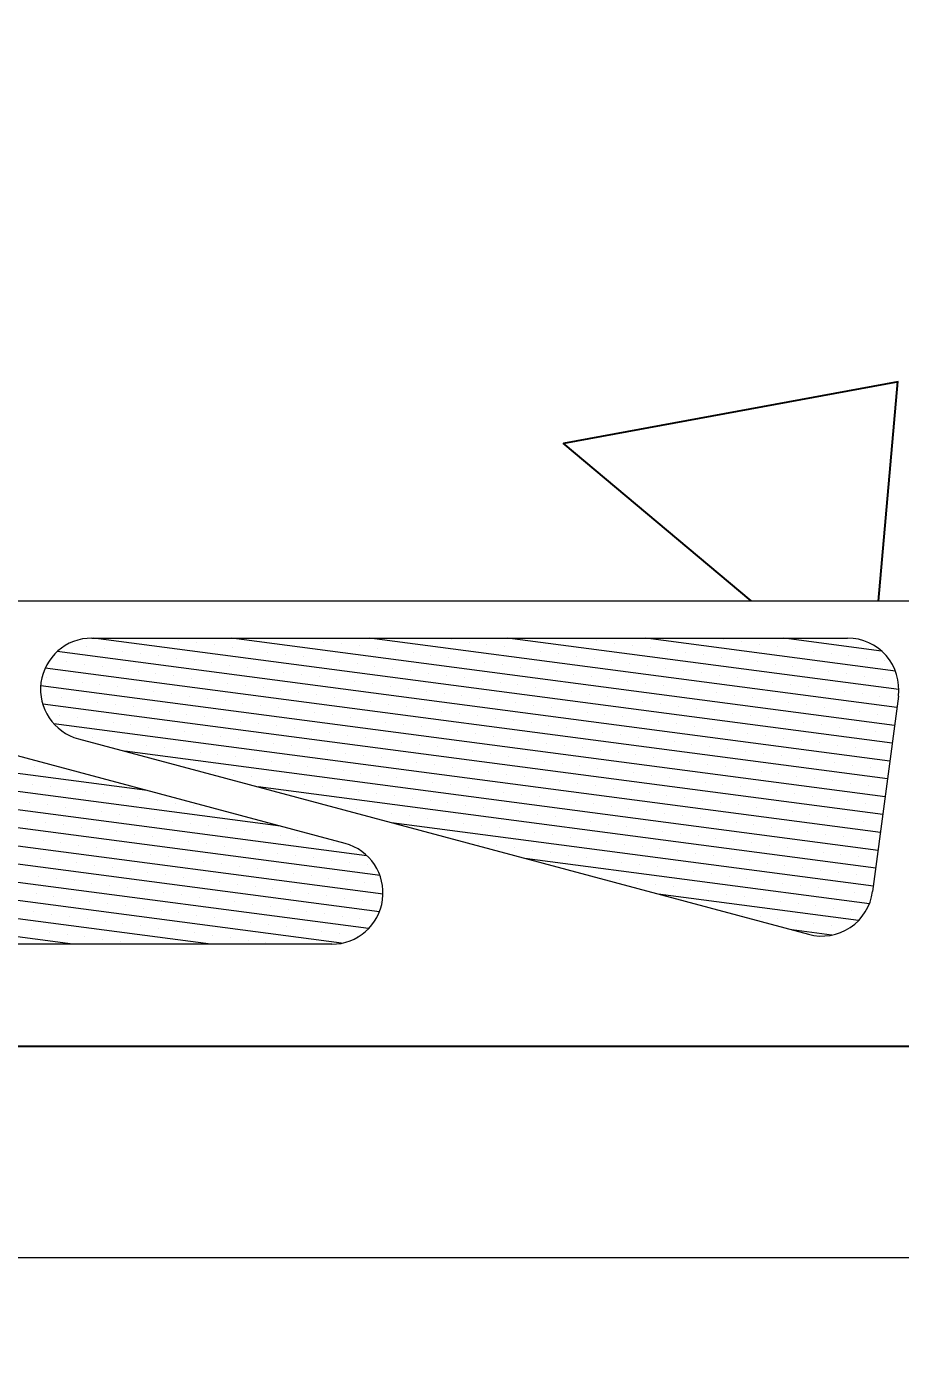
# Model space of a CAD drawing. Header units: inches. Extents: x 579 to 689, y 70 to 93.
# Drawn here: x 634.18 to 634.59, y 88.018 to 88.641 of the extents above; entities that cross this region are included whole.
import ezdxf
from ezdxf import colors
from ezdxf.entities.mleader import LeaderData, LeaderLine
from ezdxf.math import Vec2, Vec3

# ---------------------------------------------------------------- set-up
doc = ezdxf.new("R2010")
doc.units = ezdxf.units.IN
doc.header["$MEASUREMENT"] = 0
doc.layers.add('BP Metal', color=17, linetype='Continuous', true_color=0x803345)
doc.layers.add('BP Others', color=190, linetype='Continuous', lineweight=0)
doc.layers.add('BP Text', color=20, linetype='Continuous', lineweight=0)
doc.styles.get("Standard").update_dxf_attribs({"font": 'ARIALN.TTF'})

# ---------------------------------------------------------------- blocks, each defined once
blk = doc.blocks.new('*X8')
at = {"color": 0}
for p, q in [((15.30312, 19.61153), (15.49393, 19.63665)), ((15.30407, 19.60279), (15.56126, 19.63665)), ((15.30479, 19.62061), (15.42659, 19.63665)), ((15.30522, 19.59407), (15.6286, 19.63665)), ((15.30637, 19.58536), (15.69593, 19.63665)), ((15.31155, 19.63037), (15.35926, 19.63665)), ((15.3536, 19.63147), (15.3536, 19.63147)), ((15.36231, 19.63262), (15.36231, 19.63262)), ((15.37103, 19.63376), (15.37103, 19.63376)), ((15.37974, 19.63491), (15.37974, 19.63491)), ((15.38845, 19.63606), (15.38845, 19.63606)), ((15.42446, 19.63193), (15.42446, 19.63193)), ((15.43317, 19.63308), (15.43317, 19.63308)), ((15.44189, 19.63423), (15.44189, 19.63423)), ((15.4506, 19.63537), (15.4506, 19.63537)), ((15.45931, 19.63652), (15.45931, 19.63652)), ((15.4866, 19.63125), (15.4866, 19.63125)), ((15.49532, 19.6324), (15.49532, 19.6324)), ((15.50403, 19.63354), (15.50403, 19.63354)), ((15.51274, 19.63469), (15.51274, 19.63469)), ((15.52146, 19.63584), (15.52146, 19.63584)), ((15.55746, 19.63171), (15.55746, 19.63171)), ((15.56617, 19.63286), (15.56617, 19.63286)), ((15.57489, 19.63401), (15.57489, 19.63401)), ((15.5836, 19.63516), (15.5836, 19.63516)), ((15.59232, 19.6363), (15.59232, 19.6363)), ((15.6196, 19.63103), (15.6196, 19.63103)), ((15.62832, 19.63218), (15.62832, 19.63218)), ((15.63703, 19.63332), (15.63703, 19.63332)), ((15.64575, 19.63447), (15.64575, 19.63447)), ((15.65446, 19.63562), (15.65446, 19.63562)), ((15.69046, 19.63149), (15.69046, 19.63149)), ((15.69918, 19.63264), (15.69918, 19.63264)), ((15.70789, 19.63379), (15.70789, 19.63379)), ((15.30752, 19.57665), (15.71359, 19.63011)), ((15.31003, 19.62573), (15.31003, 19.62573)), ((15.31874, 19.62688), (15.31874, 19.62688)), ((15.32746, 19.62803), (15.32746, 19.62803)), ((15.33617, 19.62918), (15.33617, 19.62918)), ((15.34489, 19.63032), (15.34489, 19.63032)), ((15.37217, 19.62505), (15.37217, 19.62505)), ((15.38089, 19.6262), (15.38089, 19.6262)), ((15.3896, 19.62734), (15.3896, 19.62734)), ((15.39832, 19.62849), (15.39832, 19.62849)), ((15.40703, 19.62964), (15.40703, 19.62964)), ((15.41574, 19.63079), (15.41574, 19.63079)), ((15.44303, 19.62551), (15.44303, 19.62551)), ((15.45175, 19.62666), (15.45175, 19.62666)), ((15.46046, 19.62781), (15.46046, 19.62781)), ((15.46917, 19.62896), (15.46917, 19.62896)), ((15.47789, 19.6301), (15.47789, 19.6301)), ((15.50518, 19.62483), (15.50518, 19.62483)), ((15.51389, 19.62598), (15.51389, 19.62598)), ((15.5226, 19.62712), (15.5226, 19.62712)), ((15.53132, 19.62827), (15.53132, 19.62827)), ((15.54003, 19.62942), (15.54003, 19.62942)), ((15.54875, 19.63057), (15.54875, 19.63057)), ((15.57603, 19.62529), (15.57603, 19.62529)), ((15.58475, 19.62644), (15.58475, 19.62644)), ((15.59346, 19.62759), (15.59346, 19.62759)), ((15.60218, 19.62874), (15.60218, 19.62874)), ((15.61089, 19.62988), (15.61089, 19.62988)), ((15.63818, 19.62461), (15.63818, 19.62461)), ((15.64689, 19.62576), (15.64689, 19.62576)), ((15.65561, 19.6269), (15.65561, 19.6269)), ((15.66432, 19.62805), (15.66432, 19.62805)), ((15.67303, 19.6292), (15.67303, 19.6292)), ((15.68175, 19.63035), (15.68175, 19.63035)), ((15.70904, 19.62507), (15.70904, 19.62507)), ((15.30866, 19.56793), (15.71948, 19.62202)), ((15.31989, 19.61817), (15.31989, 19.61817)), ((15.3286, 19.61931), (15.3286, 19.61931)), ((15.33732, 19.62046), (15.33732, 19.62046)), ((15.34603, 19.62161), (15.34603, 19.62161)), ((15.35475, 19.62276), (15.35475, 19.62276)), ((15.36346, 19.6239), (15.36346, 19.6239)), ((15.39075, 19.61863), (15.39075, 19.61863)), ((15.39946, 19.61978), (15.39946, 19.61978)), ((15.40818, 19.62092), (15.40818, 19.62092)), ((15.41689, 19.62207), (15.41689, 19.62207)), ((15.4256, 19.62322), (15.4256, 19.62322)), ((15.43432, 19.62437), (15.43432, 19.62437)), ((15.45289, 19.61795), (15.45289, 19.61795)), ((15.46161, 19.61909), (15.46161, 19.61909)), ((15.47032, 19.62024), (15.47032, 19.62024)), ((15.47903, 19.62139), (15.47903, 19.62139)), ((15.48775, 19.62254), (15.48775, 19.62254)), ((15.49646, 19.62368), (15.49646, 19.62368)), ((15.52375, 19.61841), (15.52375, 19.61841)), ((15.53247, 19.61956), (15.53247, 19.61956)), ((15.54118, 19.62071), (15.54118, 19.62071)), ((15.54989, 19.62185), (15.54989, 19.62185)), ((15.55861, 19.623), (15.55861, 19.623)), ((15.56732, 19.62415), (15.56732, 19.62415)), ((15.59461, 19.61887), (15.59461, 19.61887)), ((15.60332, 19.62002), (15.60332, 19.62002)), ((15.61204, 19.62117), (15.61204, 19.62117)), ((15.62075, 19.62232), (15.62075, 19.62232)), ((15.62947, 19.62346), (15.62947, 19.62346)), ((15.65675, 19.61819), (15.65675, 19.61819)), ((15.66547, 19.61934), (15.66547, 19.61934)), ((15.67418, 19.62049), (15.67418, 19.62049)), ((15.6829, 19.62163), (15.6829, 19.62163)), ((15.69161, 19.62278), (15.69161, 19.62278)), ((15.70032, 19.62393), (15.70032, 19.62393)), ((15.30981, 19.55922), (15.72167, 19.61344)), ((15.31118, 19.61702), (15.31118, 19.61702)), ((15.33847, 19.61175), (15.33847, 19.61175)), ((15.34718, 19.61289), (15.34718, 19.61289)), ((15.35589, 19.61404), (15.35589, 19.61404)), ((15.36461, 19.61519), (15.36461, 19.61519)), ((15.37332, 19.61634), (15.37332, 19.61634)), ((15.38204, 19.61748), (15.38204, 19.61748)), ((15.40932, 19.61221), (15.40932, 19.61221)), ((15.41804, 19.61336), (15.41804, 19.61336)), ((15.42675, 19.61451), (15.42675, 19.61451)), ((15.43547, 19.61565), (15.43547, 19.61565)), ((15.44418, 19.6168), (15.44418, 19.6168)), ((15.47147, 19.61153), (15.47147, 19.61153)), ((15.48018, 19.61267), (15.48018, 19.61267)), ((15.4889, 19.61382), (15.4889, 19.61382)), ((15.49761, 19.61497), (15.49761, 19.61497)), ((15.50632, 19.61612), (15.50632, 19.61612)), ((15.51504, 19.61726), (15.51504, 19.61726)), ((15.54233, 19.61199), (15.54233, 19.61199)), ((15.55104, 19.61314), (15.55104, 19.61314)), ((15.55975, 19.61429), (15.55975, 19.61429)), ((15.56847, 19.61543), (15.56847, 19.61543)), ((15.57718, 19.61658), (15.57718, 19.61658)), ((15.5859, 19.61773), (15.5859, 19.61773)), ((15.61318, 19.61246), (15.61318, 19.61246)), ((15.6219, 19.6136), (15.6219, 19.6136)), ((15.63061, 19.61475), (15.63061, 19.61475)), ((15.63933, 19.6159), (15.63933, 19.6159)), ((15.64804, 19.61704), (15.64804, 19.61704)), ((15.67533, 19.61177), (15.67533, 19.61177)), ((15.68404, 19.61292), (15.68404, 19.61292)), ((15.69276, 19.61407), (15.69276, 19.61407)), ((15.70147, 19.61521), (15.70147, 19.61521)), ((15.71018, 19.61636), (15.71018, 19.61636)), ((15.7189, 19.61751), (15.7189, 19.61751)), ((15.30361, 19.60716), (15.30361, 19.60716)), ((15.31232, 19.60831), (15.31232, 19.60831)), ((15.32104, 19.60945), (15.32104, 19.60945)), ((15.32975, 19.6106), (15.32975, 19.6106)), ((15.35704, 19.60533), (15.35704, 19.60533)), ((15.36575, 19.60648), (15.36575, 19.60648)), ((15.37447, 19.60762), (15.37447, 19.60762)), ((15.38318, 19.60877), (15.38318, 19.60877)), ((15.3919, 19.60992), (15.3919, 19.60992)), ((15.40061, 19.61106), (15.40061, 19.61106)), ((15.4279, 19.60579), (15.4279, 19.60579)), ((15.43661, 19.60694), (15.43661, 19.60694)), ((15.44533, 19.60809), (15.44533, 19.60809)), ((15.45404, 19.60923), (15.45404, 19.60923)), ((15.46275, 19.61038), (15.46275, 19.61038)), ((15.49004, 19.60511), (15.49004, 19.60511)), ((15.49876, 19.60626), (15.49876, 19.60626)), ((15.50747, 19.6074), (15.50747, 19.6074)), ((15.51618, 19.60855), (15.51618, 19.60855)), ((15.5249, 19.6097), (15.5249, 19.6097)), ((15.53361, 19.61084), (15.53361, 19.61084)), ((15.5609, 19.60557), (15.5609, 19.60557)), ((15.56962, 19.60672), (15.56962, 19.60672)), ((15.57833, 19.60787), (15.57833, 19.60787)), ((15.58704, 19.60901), (15.58704, 19.60901)), ((15.59576, 19.61016), (15.59576, 19.61016)), ((15.60447, 19.61131), (15.60447, 19.61131)), ((15.63176, 19.60604), (15.63176, 19.60604)), ((15.64047, 19.60718), (15.64047, 19.60718)), ((15.64919, 19.60833), (15.64919, 19.60833)), ((15.6579, 19.60948), (15.6579, 19.60948)), ((15.66662, 19.61062), (15.66662, 19.61062)), ((15.6939, 19.60535), (15.6939, 19.60535)), ((15.70262, 19.6065), (15.70262, 19.6065)), ((15.71133, 19.60765), (15.71133, 19.60765)), ((15.72005, 19.60879), (15.72005, 19.60879)), ((15.31096, 19.5505), (15.72068, 19.60444)), ((15.31347, 19.59959), (15.31347, 19.59959)), ((15.32219, 19.60074), (15.32219, 19.60074)), ((15.3309, 19.60189), (15.3309, 19.60189)), ((15.33961, 19.60303), (15.33961, 19.60303)), ((15.34833, 19.60418), (15.34833, 19.60418)), ((15.37562, 19.59891), (15.37562, 19.59891)), ((15.38433, 19.60006), (15.38433, 19.60006)), ((15.39304, 19.6012), (15.39304, 19.6012)), ((15.40176, 19.60235), (15.40176, 19.60235)), ((15.41047, 19.6035), (15.41047, 19.6035)), ((15.41919, 19.60464), (15.41919, 19.60464)), ((15.44647, 19.59937), (15.44647, 19.59937)), ((15.45519, 19.60052), (15.45519, 19.60052)), ((15.4639, 19.60167), (15.4639, 19.60167)), ((15.47262, 19.60281), (15.47262, 19.60281)), ((15.48133, 19.60396), (15.48133, 19.60396)), ((15.50862, 19.59869), (15.50862, 19.59869)), ((15.51733, 19.59984), (15.51733, 19.59984)), ((15.52605, 19.60098), (15.52605, 19.60098)), ((15.53476, 19.60213), (15.53476, 19.60213)), ((15.54347, 19.60328), (15.54347, 19.60328)), ((15.55219, 19.60442), (15.55219, 19.60442)), ((15.57948, 19.59915), (15.57948, 19.59915)), ((15.58819, 19.6003), (15.58819, 19.6003)), ((15.5969, 19.60145), (15.5969, 19.60145)), ((15.60562, 19.60259), (15.60562, 19.60259)), ((15.61433, 19.60374), (15.61433, 19.60374)), ((15.62305, 19.60489), (15.62305, 19.60489)), ((15.64162, 19.59847), (15.64162, 19.59847)), ((15.65033, 19.59962), (15.65033, 19.59962)), ((15.65905, 19.60076), (15.65905, 19.60076)), ((15.66776, 19.60191), (15.66776, 19.60191)), ((15.66976, 19.56228), (15.96187, 19.60074)), ((15.67648, 19.60306), (15.67648, 19.60306)), ((15.68519, 19.6042), (15.68519, 19.6042)), ((15.71248, 19.59893), (15.71248, 19.59893)), ((15.30476, 19.59844), (15.30476, 19.59844)), ((15.3121, 19.54179), (15.71527, 19.59487)), ((15.32333, 19.59203), (15.32333, 19.59203)), ((15.33205, 19.59317), (15.33205, 19.59317)), ((15.34076, 19.59432), (15.34076, 19.59432)), ((15.34947, 19.59547), (15.34947, 19.59547)), ((15.35819, 19.59661), (15.35819, 19.59661)), ((15.3669, 19.59776), (15.3669, 19.59776)), ((15.39419, 19.59249), (15.39419, 19.59249)), ((15.4029, 19.59364), (15.4029, 19.59364)), ((15.41162, 19.59478), (15.41162, 19.59478)), ((15.42033, 19.59593), (15.42033, 19.59593)), ((15.42905, 19.59708), (15.42905, 19.59708)), ((15.43776, 19.59822), (15.43776, 19.59822)), ((15.46505, 19.59295), (15.46505, 19.59295)), ((15.47376, 19.5941), (15.47376, 19.5941)), ((15.48248, 19.59525), (15.48248, 19.59525)), ((15.49119, 19.59639), (15.49119, 19.59639)), ((15.4999, 19.59754), (15.4999, 19.59754)), ((15.52719, 19.59227), (15.52719, 19.59227)), ((15.53591, 19.59342), (15.53591, 19.59342)), ((15.54462, 19.59456), (15.54462, 19.59456)), ((15.55333, 19.59571), (15.55333, 19.59571)), ((15.56205, 19.59686), (15.56205, 19.59686)), ((15.57076, 19.59801), (15.57076, 19.59801)), ((15.59805, 19.59273), (15.59805, 19.59273)), ((15.60472, 19.54485), (15.96302, 19.59202)), ((15.60677, 19.59388), (15.60677, 19.59388)), ((15.61548, 19.59503), (15.61548, 19.59503)), ((15.62419, 19.59617), (15.62419, 19.59617)), ((15.63291, 19.59732), (15.63291, 19.59732)), ((15.6602, 19.59205), (15.6602, 19.59205)), ((15.66891, 19.5932), (15.66891, 19.5932)), ((15.67762, 19.59434), (15.67762, 19.59434)), ((15.68634, 19.59549), (15.68634, 19.59549)), ((15.69505, 19.59664), (15.69505, 19.59664)), ((15.70376, 19.59779), (15.70376, 19.59779)), ((15.3059, 19.58973), (15.3059, 19.58973)), ((15.31462, 19.59088), (15.31462, 19.59088)), ((15.34191, 19.58561), (15.34191, 19.58561)), ((15.35062, 19.58675), (15.35062, 19.58675)), ((15.35934, 19.5879), (15.35934, 19.5879)), ((15.36805, 19.58905), (15.36805, 19.58905)), ((15.37676, 19.59019), (15.37676, 19.59019)), ((15.38548, 19.59134), (15.38548, 19.59134)), ((15.41277, 19.58607), (15.41277, 19.58607)), ((15.42148, 19.58722), (15.42148, 19.58722)), ((15.43019, 19.58836), (15.43019, 19.58836)), ((15.43891, 19.58951), (15.43891, 19.58951)), ((15.44762, 19.59066), (15.44762, 19.59066)), ((15.45633, 19.59181), (15.45633, 19.59181)), ((15.48362, 19.58653), (15.48362, 19.58653)), ((15.49234, 19.58768), (15.49234, 19.58768)), ((15.50105, 19.58883), (15.50105, 19.58883)), ((15.50977, 19.58997), (15.50977, 19.58997)), ((15.51848, 19.59112), (15.51848, 19.59112)), ((15.54577, 19.58585), (15.54577, 19.58585)), ((15.55448, 19.587), (15.55448, 19.587)), ((15.5632, 19.58814), (15.5632, 19.58814)), ((15.57191, 19.58929), (15.57191, 19.58929)), ((15.58062, 19.59044), (15.58062, 19.59044)), ((15.58934, 19.59159), (15.58934, 19.59159)), ((15.61663, 19.58631), (15.61663, 19.58631)), ((15.62534, 19.58746), (15.62534, 19.58746)), ((15.63405, 19.58861), (15.63405, 19.58861)), ((15.64277, 19.58976), (15.64277, 19.58976)), ((15.65148, 19.5909), (15.65148, 19.5909)), ((15.67877, 19.58563), (15.67877, 19.58563)), ((15.68748, 19.58678), (15.68748, 19.58678)), ((15.6962, 19.58792), (15.6962, 19.58792)), ((15.70491, 19.58907), (15.70491, 19.58907)), ((15.30705, 19.58102), (15.30705, 19.58102)), ((15.31325, 19.53308), (15.68058, 19.58144)), ((15.31577, 19.58216), (15.31577, 19.58216)), ((15.32448, 19.58331), (15.32448, 19.58331)), ((15.33319, 19.58446), (15.33319, 19.58446)), ((15.36048, 19.57919), (15.36048, 19.57919)), ((15.3692, 19.58033), (15.3692, 19.58033)), ((15.37791, 19.58148), (15.37791, 19.58148)), ((15.38662, 19.58263), (15.38662, 19.58263)), ((15.39534, 19.58378), (15.39534, 19.58378)), ((15.40405, 19.58492), (15.40405, 19.58492)), ((15.43134, 19.57965), (15.43134, 19.57965)), ((15.44005, 19.5808), (15.44005, 19.5808)), ((15.44877, 19.58194), (15.44877, 19.58194)), ((15.45748, 19.58309), (15.45748, 19.58309)), ((15.4662, 19.58424), (15.4662, 19.58424)), ((15.47491, 19.58539), (15.47491, 19.58539)), ((15.5022, 19.58011), (15.5022, 19.58011)), ((15.51091, 19.58126), (15.51091, 19.58126)), ((15.51963, 19.58241), (15.51963, 19.58241)), ((15.52834, 19.58356), (15.52834, 19.58356)), ((15.53705, 19.5847), (15.53705, 19.5847)), ((15.56252, 19.53043), (15.96416, 19.58331)), ((15.56434, 19.57943), (15.56434, 19.57943)), ((15.57306, 19.58058), (15.57306, 19.58058)), ((15.58177, 19.58172), (15.58177, 19.58172)), ((15.59048, 19.58287), (15.59048, 19.58287)), ((15.5992, 19.58402), (15.5992, 19.58402)), ((15.60791, 19.58517), (15.60791, 19.58517)), ((15.6352, 19.57989), (15.6352, 19.57989)), ((15.64392, 19.58104), (15.64392, 19.58104)), ((15.65263, 19.58219), (15.65263, 19.58219)), ((15.66134, 19.58334), (15.66134, 19.58334)), ((15.67006, 19.58448), (15.67006, 19.58448)), ((15.31691, 19.57345), (15.31691, 19.57345)), ((15.32563, 19.5746), (15.32563, 19.5746)), ((15.33434, 19.57574), (15.33434, 19.57574)), ((15.34305, 19.57689), (15.34305, 19.57689)), ((15.35177, 19.57804), (15.35177, 19.57804)), ((15.37906, 19.57277), (15.37906, 19.57277)), ((15.38777, 19.57391), (15.38777, 19.57391)), ((15.39649, 19.57506), (15.39649, 19.57506)), ((15.4052, 19.57621), (15.4052, 19.57621)), ((15.41391, 19.57736), (15.41391, 19.57736)), ((15.42263, 19.5785), (15.42263, 19.5785)), ((15.44992, 19.57323), (15.44992, 19.57323)), ((15.45863, 19.57438), (15.45863, 19.57438)), ((15.46734, 19.57552), (15.46734, 19.57552)), ((15.47606, 19.57667), (15.47606, 19.57667)), ((15.48477, 19.57782), (15.48477, 19.57782)), ((15.49348, 19.57897), (15.49348, 19.57897)), ((15.51206, 19.57255), (15.51206, 19.57255)), ((15.52077, 19.57369), (15.52077, 19.57369)), ((15.52949, 19.57484), (15.52949, 19.57484)), ((15.5382, 19.57599), (15.5382, 19.57599)), ((15.54692, 19.57714), (15.54692, 19.57714)), ((15.55563, 19.57828), (15.55563, 19.57828)), ((15.55617, 19.52073), (15.96531, 19.5746)), ((15.58292, 19.57301), (15.58292, 19.57301)), ((15.59163, 19.57416), (15.59163, 19.57416)), ((15.60035, 19.57531), (15.60035, 19.57531)), ((15.60906, 19.57645), (15.60906, 19.57645)), ((15.61777, 19.5776), (15.61777, 19.5776)), ((15.62649, 19.57875), (15.62649, 19.57875)), ((15.71592, 19.57279), (15.71592, 19.57279)), ((15.72463, 19.57394), (15.72463, 19.57394)), ((15.3082, 19.5723), (15.3082, 19.5723)), ((15.33549, 19.56703), (15.33549, 19.56703)), ((15.3442, 19.56818), (15.3442, 19.56818)), ((15.35292, 19.56933), (15.35292, 19.56933)), ((15.36163, 19.57047), (15.36163, 19.57047)), ((15.37034, 19.57162), (15.37034, 19.57162)), ((15.39763, 19.56635), (15.39763, 19.56635)), ((15.40635, 19.56749), (15.40635, 19.56749)), ((15.41506, 19.56864), (15.41506, 19.56864)), ((15.42377, 19.56979), (15.42377, 19.56979)), ((15.43249, 19.57094), (15.43249, 19.57094)), ((15.4412, 19.57208), (15.4412, 19.57208)), ((15.46849, 19.56681), (15.46849, 19.56681)), ((15.4772, 19.56796), (15.4772, 19.56796)), ((15.48592, 19.56911), (15.48592, 19.56911)), ((15.49463, 19.57025), (15.49463, 19.57025)), ((15.50335, 19.5714), (15.50335, 19.5714)), ((15.53063, 19.56613), (15.53063, 19.56613)), ((15.53935, 19.56727), (15.53935, 19.56727)), ((15.54806, 19.56842), (15.54806, 19.56842)), ((15.55678, 19.56957), (15.55678, 19.56957)), ((15.56549, 19.57072), (15.56549, 19.57072)), ((15.5742, 19.57186), (15.5742, 19.57186)), ((15.60149, 19.56659), (15.60149, 19.56659)), ((15.61021, 19.56774), (15.61021, 19.56774)), ((15.61892, 19.56889), (15.61892, 19.56889)), ((15.62763, 19.57003), (15.62763, 19.57003)), ((15.63635, 19.57118), (15.63635, 19.57118)), ((15.64506, 19.57233), (15.64506, 19.57233)), ((15.70721, 19.57164), (15.70721, 19.57164)), ((15.30935, 19.56359), (15.30935, 19.56359)), ((15.3144, 19.52436), (15.61554, 19.56401)), ((15.31806, 19.56474), (15.31806, 19.56474)), ((15.32677, 19.56588), (15.32677, 19.56588)), ((15.35406, 19.56061), (15.35406, 19.56061)), ((15.36278, 19.56176), (15.36278, 19.56176)), ((15.37149, 19.56291), (15.37149, 19.56291)), ((15.3802, 19.56405), (15.3802, 19.56405)), ((15.38892, 19.5652), (15.38892, 19.5652)), ((15.41621, 19.55993), (15.41621, 19.55993)), ((15.42492, 19.56108), (15.42492, 19.56108)), ((15.43363, 19.56222), (15.43363, 19.56222)), ((15.44235, 19.56337), (15.44235, 19.56337)), ((15.45106, 19.56452), (15.45106, 19.56452)), ((15.45978, 19.56566), (15.45978, 19.56566)), ((15.48707, 19.56039), (15.48707, 19.56039)), ((15.49578, 19.56154), (15.49578, 19.56154)), ((15.50449, 19.56269), (15.50449, 19.56269)), ((15.51321, 19.56383), (15.51321, 19.56383)), ((15.52192, 19.56498), (15.52192, 19.56498)), ((15.54921, 19.55971), (15.54921, 19.55971)), ((15.5547, 19.51167), (15.96646, 19.56588)), ((15.55792, 19.56086), (15.55792, 19.56086)), ((15.56664, 19.562), (15.56664, 19.562)), ((15.57535, 19.56315), (15.57535, 19.56315)), ((15.58407, 19.5643), (15.58407, 19.5643)), ((15.59278, 19.56544), (15.59278, 19.56544)), ((15.69093, 19.56064), (15.69093, 19.56064)), ((15.69964, 19.56178), (15.69964, 19.56178)), ((15.70835, 19.56293), (15.70835, 19.56293)), ((15.71707, 19.56408), (15.71707, 19.56408)), ((15.72578, 19.56522), (15.72578, 19.56522)), ((15.31049, 19.55488), (15.31049, 19.55488)), ((15.31921, 19.55602), (15.31921, 19.55602)), ((15.32792, 19.55717), (15.32792, 19.55717)), ((15.33664, 19.55832), (15.33664, 19.55832)), ((15.34535, 19.55946), (15.34535, 19.55946)), ((15.37264, 19.55419), (15.37264, 19.55419)), ((15.38135, 19.55534), (15.38135, 19.55534)), ((15.39007, 19.55649), (15.39007, 19.55649)), ((15.39878, 19.55763), (15.39878, 19.55763)), ((15.40749, 19.55878), (15.40749, 19.55878)), ((15.43478, 19.55351), (15.43478, 19.55351)), ((15.4435, 19.55466), (15.4435, 19.55466)), ((15.45221, 19.5558), (15.45221, 19.5558)), ((15.46092, 19.55695), (15.46092, 19.55695)), ((15.46964, 19.5581), (15.46964, 19.5581)), ((15.47835, 19.55924), (15.47835, 19.55924)), ((15.50564, 19.55397), (15.50564, 19.55397)), ((15.51435, 19.55512), (15.51435, 19.55512)), ((15.52307, 19.55627), (15.52307, 19.55627)), ((15.53178, 19.55741), (15.53178, 19.55741)), ((15.5405, 19.55856), (15.5405, 19.55856)), ((15.55645, 19.50304), (15.9676, 19.55717)), ((15.56778, 19.55329), (15.56778, 19.55329)), ((15.5765, 19.55444), (15.5765, 19.55444)), ((15.63864, 19.55375), (15.63864, 19.55375)), ((15.64736, 19.5549), (15.64736, 19.5549)), ((15.65607, 19.55605), (15.65607, 19.55605)), ((15.66478, 19.55719), (15.66478, 19.55719)), ((15.6735, 19.55834), (15.6735, 19.55834)), ((15.68221, 19.55949), (15.68221, 19.55949)), ((15.70079, 19.55307), (15.70079, 19.55307)), ((15.7095, 19.55422), (15.7095, 19.55422)), ((15.71821, 19.55536), (15.71821, 19.55536)), ((15.72693, 19.55651), (15.72693, 19.55651)), ((15.32035, 19.54731), (15.32035, 19.54731)), ((15.32907, 19.54846), (15.32907, 19.54846)), ((15.33778, 19.5496), (15.33778, 19.5496)), ((15.3465, 19.55075), (15.3465, 19.55075)), ((15.35521, 19.5519), (15.35521, 19.5519)), ((15.36392, 19.55304), (15.36392, 19.55304)), ((15.3825, 19.54663), (15.3825, 19.54663)), ((15.39121, 19.54777), (15.39121, 19.54777)), ((15.39993, 19.54892), (15.39993, 19.54892)), ((15.40864, 19.55007), (15.40864, 19.55007)), ((15.41735, 19.55121), (15.41735, 19.55121)), ((15.42607, 19.55236), (15.42607, 19.55236)), ((15.45336, 19.54709), (15.45336, 19.54709)), ((15.46207, 19.54824), (15.46207, 19.54824)), ((15.47078, 19.54938), (15.47078, 19.54938)), ((15.4795, 19.55053), (15.4795, 19.55053)), ((15.48821, 19.55168), (15.48821, 19.55168)), ((15.49693, 19.55282), (15.49693, 19.55282)), ((15.52422, 19.54755), (15.52422, 19.54755)), ((15.53293, 19.5487), (15.53293, 19.5487)), ((15.54164, 19.54985), (15.54164, 19.54985)), ((15.55036, 19.55099), (15.55036, 19.55099)), ((15.55907, 19.55214), (15.55907, 19.55214)), ((15.56173, 19.49487), (15.96875, 19.54846)), ((15.65722, 19.54733), (15.65722, 19.54733)), ((15.66593, 19.54848), (15.66593, 19.54848)), ((15.67465, 19.54963), (15.67465, 19.54963)), ((15.68336, 19.55077), (15.68336, 19.55077)), ((15.69207, 19.55192), (15.69207, 19.55192)), ((15.71936, 19.54665), (15.71936, 19.54665)), ((15.72808, 19.5478), (15.72808, 19.5478)), ((15.31164, 19.54616), (15.31164, 19.54616)), ((15.31555, 19.51565), (15.5505, 19.54658)), ((15.33893, 19.54089), (15.33893, 19.54089)), ((15.34764, 19.54204), (15.34764, 19.54204)), ((15.35636, 19.54318), (15.35636, 19.54318)), ((15.36507, 19.54433), (15.36507, 19.54433)), ((15.37379, 19.54548), (15.37379, 19.54548)), ((15.40107, 19.54021), (15.40107, 19.54021)), ((15.40979, 19.54135), (15.40979, 19.54135)), ((15.4185, 19.5425), (15.4185, 19.5425)), ((15.42722, 19.54365), (15.42722, 19.54365)), ((15.43593, 19.54479), (15.43593, 19.54479)), ((15.44464, 19.54594), (15.44464, 19.54594)), ((15.47193, 19.54067), (15.47193, 19.54067)), ((15.48065, 19.54182), (15.48065, 19.54182)), ((15.48936, 19.54296), (15.48936, 19.54296)), ((15.49807, 19.54411), (15.49807, 19.54411)), ((15.50679, 19.54526), (15.50679, 19.54526)), ((15.5155, 19.54641), (15.5155, 19.54641)), ((15.60493, 19.54045), (15.60493, 19.54045)), ((15.61365, 19.5416), (15.61365, 19.5416)), ((15.62236, 19.54274), (15.62236, 19.54274)), ((15.63108, 19.54389), (15.63108, 19.54389)), ((15.63979, 19.54504), (15.63979, 19.54504)), ((15.6485, 19.54619), (15.6485, 19.54619)), ((15.67579, 19.54091), (15.67579, 19.54091)), ((15.68451, 19.54206), (15.68451, 19.54206)), ((15.69322, 19.54321), (15.69322, 19.54321)), ((15.70193, 19.54436), (15.70193, 19.54436)), ((15.71065, 19.5455), (15.71065, 19.5455)), ((15.31279, 19.53745), (15.31279, 19.53745)), ((15.3215, 19.53859), (15.3215, 19.53859)), ((15.33022, 19.53974), (15.33022, 19.53974)), ((15.3575, 19.53447), (15.3575, 19.53447)), ((15.36622, 19.53562), (15.36622, 19.53562)), ((15.37493, 19.53676), (15.37493, 19.53676)), ((15.38365, 19.53791), (15.38365, 19.53791)), ((15.39236, 19.53906), (15.39236, 19.53906)), ((15.41965, 19.53379), (15.41965, 19.53379)), ((15.42836, 19.53493), (15.42836, 19.53493)), ((15.43708, 19.53608), (15.43708, 19.53608)), ((15.44579, 19.53723), (15.44579, 19.53723)), ((15.4545, 19.53838), (15.4545, 19.53838)), ((15.46322, 19.53952), (15.46322, 19.53952)), ((15.49051, 19.53425), (15.49051, 19.53425)), ((15.49922, 19.5354), (15.49922, 19.5354)), ((15.50793, 19.53654), (15.50793, 19.53654)), ((15.51665, 19.53769), (15.51665, 19.53769)), ((15.57487, 19.48773), (15.9699, 19.53974)), ((15.57879, 19.53701), (15.57879, 19.53701)), ((15.58751, 19.53816), (15.58751, 19.53816)), ((15.59622, 19.5393), (15.59622, 19.5393)), ((15.62351, 19.53403), (15.62351, 19.53403)), ((15.63222, 19.53518), (15.63222, 19.53518)), ((15.64094, 19.53632), (15.64094, 19.53632)), ((15.64965, 19.53747), (15.64965, 19.53747)), ((15.65836, 19.53862), (15.65836, 19.53862)), ((15.66708, 19.53977), (15.66708, 19.53977)), ((15.69437, 19.53449), (15.69437, 19.53449)), ((15.70308, 19.53564), (15.70308, 19.53564)), ((15.7118, 19.53679), (15.7118, 19.53679)), ((15.72051, 19.53794), (15.72051, 19.53794)), ((15.31394, 19.52873), (15.31394, 19.52873)), ((15.31744, 19.50703), (15.48546, 19.52915)), ((15.32265, 19.52988), (15.32265, 19.52988)), ((15.33136, 19.53103), (15.33136, 19.53103)), ((15.34008, 19.53218), (15.34008, 19.53218)), ((15.34879, 19.53332), (15.34879, 19.53332)), ((15.37608, 19.52805), (15.37608, 19.52805)), ((15.38479, 19.5292), (15.38479, 19.5292)), ((15.39351, 19.53034), (15.39351, 19.53034)), ((15.40222, 19.53149), (15.40222, 19.53149)), ((15.41093, 19.53264), (15.41093, 19.53264)), ((15.43822, 19.52737), (15.43822, 19.52737)), ((15.44694, 19.52851), (15.44694, 19.52851)), ((15.45565, 19.52966), (15.45565, 19.52966)), ((15.46437, 19.53081), (15.46437, 19.53081)), ((15.47308, 19.53196), (15.47308, 19.53196)), ((15.48179, 19.5331), (15.48179, 19.5331)), ((15.57123, 19.52715), (15.57123, 19.52715)), ((15.57994, 19.52829), (15.57994, 19.52829)), ((15.58865, 19.52944), (15.58865, 19.52944)), ((15.59737, 19.53059), (15.59737, 19.53059)), ((15.60608, 19.53174), (15.60608, 19.53174)), ((15.6148, 19.53288), (15.6148, 19.53288)), ((15.63863, 19.48726), (15.97105, 19.53103)), ((15.64208, 19.52761), (15.64208, 19.52761)), ((15.6508, 19.52876), (15.6508, 19.52876)), ((15.65951, 19.52991), (15.65951, 19.52991)), ((15.66823, 19.53105), (15.66823, 19.53105)), ((15.67694, 19.5322), (15.67694, 19.5322)), ((15.68565, 19.53335), (15.68565, 19.53335)), ((15.71294, 19.52807), (15.71294, 19.52807)), ((15.72166, 19.52922), (15.72166, 19.52922)), ((15.3238, 19.52117), (15.3238, 19.52117)), ((15.33251, 19.52231), (15.33251, 19.52231)), ((15.34122, 19.52346), (15.34122, 19.52346)), ((15.34994, 19.52461), (15.34994, 19.52461)), ((15.35865, 19.52576), (15.35865, 19.52576)), ((15.36737, 19.5269), (15.36737, 19.5269)), ((15.39465, 19.52163), (15.39465, 19.52163)), ((15.40337, 19.52278), (15.40337, 19.52278)), ((15.41208, 19.52393), (15.41208, 19.52393)), ((15.4208, 19.52507), (15.4208, 19.52507)), ((15.42951, 19.52622), (15.42951, 19.52622)), ((15.56251, 19.526), (15.56251, 19.526)), ((15.5898, 19.52073), (15.5898, 19.52073)), ((15.59852, 19.52187), (15.59852, 19.52187)), ((15.60723, 19.52302), (15.60723, 19.52302)), ((15.61594, 19.52417), (15.61594, 19.52417)), ((15.62466, 19.52532), (15.62466, 19.52532)), ((15.63337, 19.52646), (15.63337, 19.52646)), ((15.66066, 19.52119), (15.66066, 19.52119)), ((15.66937, 19.52234), (15.66937, 19.52234)), ((15.67809, 19.52349), (15.67809, 19.52349)), ((15.6868, 19.52463), (15.6868, 19.52463)), ((15.69551, 19.52578), (15.69551, 19.52578)), ((15.70423, 19.52693), (15.70423, 19.52693)), ((15.70597, 19.48726), (15.97219, 19.52231)), ((15.31508, 19.52002), (15.31508, 19.52002)), ((15.34237, 19.51475), (15.34237, 19.51475)), ((15.35109, 19.51589), (15.35109, 19.51589)), ((15.3598, 19.51704), (15.3598, 19.51704)), ((15.36851, 19.51819), (15.36851, 19.51819)), ((15.37723, 19.51934), (15.37723, 19.51934)), ((15.38594, 19.52048), (15.38594, 19.52048)), ((15.41323, 19.51521), (15.41323, 19.51521)), ((15.42194, 19.51636), (15.42194, 19.51636)), ((15.43066, 19.51751), (15.43066, 19.51751)), ((15.43937, 19.51865), (15.43937, 19.51865)), ((15.44808, 19.5198), (15.44808, 19.5198)), ((15.56366, 19.51729), (15.56366, 19.51729)), ((15.57237, 19.51843), (15.57237, 19.51843)), ((15.58109, 19.51958), (15.58109, 19.51958)), ((15.60838, 19.51431), (15.60838, 19.51431)), ((15.61709, 19.51546), (15.61709, 19.51546)), ((15.6258, 19.5166), (15.6258, 19.5166)), ((15.63452, 19.51775), (15.63452, 19.51775)), ((15.64323, 19.5189), (15.64323, 19.5189)), ((15.65195, 19.52004), (15.65195, 19.52004)), ((15.67923, 19.51477), (15.67923, 19.51477)), ((15.68795, 19.51592), (15.68795, 19.51592)), ((15.69666, 19.51707), (15.69666, 19.51707)), ((15.70538, 19.51821), (15.70538, 19.51821)), ((15.71409, 19.51936), (15.71409, 19.51936)), ((15.7228, 19.52051), (15.7228, 19.52051)), ((15.31623, 19.51131), (15.31623, 19.51131)), ((15.32271, 19.49886), (15.42042, 19.51172)), ((15.32494, 19.51245), (15.32494, 19.51245)), ((15.33366, 19.5136), (15.33366, 19.5136)), ((15.36095, 19.50833), (15.36095, 19.50833)), ((15.36966, 19.50948), (15.36966, 19.50948)), ((15.37837, 19.51062), (15.37837, 19.51062)), ((15.38709, 19.51177), (15.38709, 19.51177)), ((15.3958, 19.51292), (15.3958, 19.51292)), ((15.40452, 19.51406), (15.40452, 19.51406)), ((15.56481, 19.50857), (15.56481, 19.50857)), ((15.57352, 19.50972), (15.57352, 19.50972)), ((15.58223, 19.51087), (15.58223, 19.51087)), ((15.59095, 19.51201), (15.59095, 19.51201)), ((15.59966, 19.51316), (15.59966, 19.51316)), ((15.62695, 19.50789), (15.62695, 19.50789)), ((15.63566, 19.50904), (15.63566, 19.50904)), ((15.64438, 19.51018), (15.64438, 19.51018)), ((15.65309, 19.51133), (15.65309, 19.51133)), ((15.66181, 19.51248), (15.66181, 19.51248)), ((15.67052, 19.51362), (15.67052, 19.51362)), ((15.69781, 19.50835), (15.69781, 19.50835)), ((15.70652, 19.5095), (15.70652, 19.5095)), ((15.71524, 19.51065), (15.71524, 19.51065)), ((15.72395, 19.51179), (15.72395, 19.51179)), ((15.32609, 19.50374), (15.32609, 19.50374)), ((15.3348, 19.50489), (15.3348, 19.50489)), ((15.34352, 19.50603), (15.34352, 19.50603)), ((15.35223, 19.50718), (15.35223, 19.50718)), ((15.37952, 19.50191), (15.37952, 19.50191)), ((15.55609, 19.50742), (15.55609, 19.50742)), ((15.58338, 19.50215), (15.58338, 19.50215)), ((15.5921, 19.5033), (15.5921, 19.5033)), ((15.60081, 19.50445), (15.60081, 19.50445)), ((15.60952, 19.50559), (15.60952, 19.50559)), ((15.61824, 19.50674), (15.61824, 19.50674)), ((15.64553, 19.50147), (15.64553, 19.50147)), ((15.65424, 19.50262), (15.65424, 19.50262)), ((15.66295, 19.50376), (15.66295, 19.50376)), ((15.67167, 19.50491), (15.67167, 19.50491)), ((15.68038, 19.50606), (15.68038, 19.50606)), ((15.6891, 19.50721), (15.6891, 19.50721)), ((15.71638, 19.50193), (15.71638, 19.50193)), ((15.7251, 19.50308), (15.7251, 19.50308)), ((15.33595, 19.49617), (15.33595, 19.49617)), ((15.34467, 19.49732), (15.34467, 19.49732)), ((15.35338, 19.49847), (15.35338, 19.49847)), ((15.36209, 19.49961), (15.36209, 19.49961)), ((15.37081, 19.50076), (15.37081, 19.50076)), ((15.56595, 19.49986), (15.56595, 19.49986)), ((15.57467, 19.50101), (15.57467, 19.50101)), ((15.60196, 19.49573), (15.60196, 19.49573)), ((15.61067, 19.49688), (15.61067, 19.49688)), ((15.61938, 19.49803), (15.61938, 19.49803)), ((15.6281, 19.49917), (15.6281, 19.49917)), ((15.63681, 19.50032), (15.63681, 19.50032)), ((15.6641, 19.49505), (15.6641, 19.49505)), ((15.67281, 19.4962), (15.67281, 19.4962)), ((15.68153, 19.49734), (15.68153, 19.49734)), ((15.69024, 19.49849), (15.69024, 19.49849)), ((15.69896, 19.49964), (15.69896, 19.49964)), ((15.70767, 19.50079), (15.70767, 19.50079)), ((15.33581, 19.49172), (15.35537, 19.4943)), ((15.5671, 19.49114), (15.5671, 19.49114)), ((15.57582, 19.49229), (15.57582, 19.49229)), ((15.58453, 19.49344), (15.58453, 19.49344)), ((15.59324, 19.49459), (15.59324, 19.49459)), ((15.62053, 19.48931), (15.62053, 19.48931)), ((15.62925, 19.49046), (15.62925, 19.49046)), ((15.63796, 19.49161), (15.63796, 19.49161)), ((15.64667, 19.49276), (15.64667, 19.49276)), ((15.65539, 19.4939), (15.65539, 19.4939)), ((15.68268, 19.48863), (15.68268, 19.48863)), ((15.69139, 19.48978), (15.69139, 19.48978)), ((15.7001, 19.49092), (15.7001, 19.49092)), ((15.70882, 19.49207), (15.70882, 19.49207)), ((15.71753, 19.49322), (15.71753, 19.49322)), ((15.72625, 19.49437), (15.72625, 19.49437)), ((15.61182, 19.48817), (15.61182, 19.48817)), ((15.67396, 19.48748), (15.67396, 19.48748))]:
    blk.add_line(p, q, dxfattribs=at)
blk = doc.blocks.new('_Dot')
at = {"color": 0, "linetype": 'ByBlock', "lineweight": -2}
blk.add_line((-0.5, 0), (-1, 0), dxfattribs=at)
at = {"color": 0, "linetype": 'ByBlock', "const_width": 0.5}
blk.add_lwpolyline([(-0.25, 0, 1), (0.25, 0, 1)], format="xyb", close=True, dxfattribs=at)

msp = doc.modelspace()

# ---------------------------------------------------------------- hatches: boundary and pattern name
at = {"layer": 'BP Others', "linetype": 'Continuous', "lineweight": -2}
h = msp.add_hatch(dxfattribs=at)
h.set_pattern_fill('AR-CONC', color=256, scale=0.25, angle=90, style=0)
h.set_pattern_definition([(140, (-558.2655, -11.7441), (0.1568803, 1.7931505), [0.1875, -2.0625]), (85, (-558.2655, -11.744), (-1.8804803, -0.3468783), [0.15, -1.65]), (190.45144, (-558.2524, -11.5947), (-1.7236, 1.446272), [0.1593505, -1.7528553]), (136.1842, (-558.7655, -11.744), (0.413798, 2.6681033), [0.28125, -3.09375]), (186.63564, (-558.731, -11.5217), (-2.4352965, 2.336655), [0.239026, -2.6292844]), (81.18416, (-558.7655, -11.744), (-2.4352965, 2.336655), [0.225, -2.475]), (111, (-558.6405, -11.4941), (1.0065472, 1.4922676), [0.1875, -2.0625]), (56, (-558.6405, -11.494), (-1.812875, 0.6082883), [0.15, -1.65]), (161.45144, (-558.5566, -11.3697), (-0.806328, 2.100556), [0.1593505, -1.7528553]), (127.5, (-558.2655, -11.7441), (-0.83223463, 0.03039964), [0, -1.63, 0, -1.675, 0, -1.65625]), (97.5, (-558.2655, -11.7441), (-0.9860293, 0.65767384), [0, -0.955, 0, -1.5925, 0, -0.63125]), (57.5, (-558.2655, -12.3016), (0.05638718, 1.3345561), [0, -0.625, 0, -1.95, 0, -2.5875]), (47.5, (-558.2655, -12.5516), (-0.2502625, 1.4579654), [0, -0.8125, 0, -1.295, 0, -1.8375])])
h.paths.add_polyline_path([(634.0061, 71.90531), (639.65019, 71.90531), (639.65019, 91.40678), (634.0061, 91.40678), (634.0061, 88.37181), (634.92596, 88.37181), (634.92596, 88.06412), (634.0061, 88.06412)])

# ---------------------------------------------------------------- linework, layer by layer
at = {"layer": 'BP Metal'}
msp.add_line((632.54531, 88.16325), (634.83032, 88.16325), dxfattribs=at)
at = {"layer": 'BP Others'}
for p, q in [((634.92596, 88.37181), (634.0061, 88.37181)), ((634.21096, 88.35444), (634.56483, 88.35444)), ((634.32954, 88.25821), (633.98773, 88.3498)), ((634.58862, 88.3273), (634.57656, 88.23572)), ((634.20475, 88.30725), (634.54656, 88.21567)), ((634.32332, 88.21103), (633.96946, 88.21103)), ((634.92596, 88.06412), (634.0061, 88.06412))]:
    msp.add_line(p, q, dxfattribs=at)
for centre, start, end in [((634.21096, 88.33044), 90, 255), ((634.56483, 88.33044), 352.5, 90), ((634.32332, 88.23503), 270, 75), ((634.55277, 88.23885), 255, 352.5)]:
    msp.add_arc(centre, 0.024, start, end, dxfattribs=at)

# ---------------------------------------------------------------- block references
at = {"layer": 'BP Others', "extrusion": (0, 0, -1), "xscale": 0.96, "yscale": 0.96, "zscale": -0.96}
msp.add_blockref('*X8', (-649.27983, 69.50325), dxfattribs=at)

# ---------------------------------------------------------------- leaders
at = {"layer": 'BP Text'}
ml = msp.add_multileader_mtext('Standard', dxfattribs=at)
ml.set_content('\\A1;{\\fArial|b0|i0|c0|p34;EXTENDED METAL COUNTERFLASHING}', color=256)
ml.set_leader_properties(color=256, lineweight=0)
ml.set_arrow_properties(name='DOT')
ml.build(insert=Vec2(0, 0))
ml.multileader.update_dxf_attribs({"text_left_attachment_type": 2, "text_right_attachment_type": 2, "dogleg_length": 0.36, "arrow_head_size": 0.25, "scale": 4})
ctx = ml.context
ctx.base_point, ctx.scale, ctx.char_height, ctx.arrow_head_size, ctx.landing_gap_size, ctx.plane_origin = Vec3(641.06332, 90.6646), 4, 0.36, 0.25, 0.18, Vec3(671.93566, 89.63656)
ctx.left_attachment, ctx.right_attachment = 2, 2
notes = []
notes.append((ctx, [(1, (1, 1, 0), (635.36248, 90.6646), (1, 0), 5.70083, [(1, [(633.2984, 88.16325)], 0, [])])]))
ctx.mtext.insert, ctx.mtext.width, ctx.mtext.flow_direction = Vec3(641.24332, 91.15086), 8.5184329, 5
ml = msp.add_multileader_mtext('Standard', dxfattribs=at)
ml.set_content('\\A1;{\\fArial|b0|i0|c0|p34;2 PLIES BLACK PEARL\\H0.75833x;\\S®^;\\H1.31869x; WATERPROOFING SHEETS SET IN AND TOP COATED WITH BLACK PEARL\\H0.75833x;\\S®^;\\H1.31869x; PRIMER-ADHESIVE}', color=256)
ml.set_leader_properties(color=256, lineweight=0)
ml.set_arrow_properties(name='DOT')
ml.build(insert=Vec2(0, 0))
ml.multileader.update_dxf_attribs({"text_left_attachment_type": 2, "text_right_attachment_type": 2, "dogleg_length": 0.36, "arrow_head_size": 0.25, "scale": 4})
ctx = ml.context
ctx.base_point, ctx.scale, ctx.char_height, ctx.arrow_head_size, ctx.landing_gap_size, ctx.plane_origin = Vec3(641.06332, 87.82715), 4, 0.36, 0.25, 0.18, Vec3(669.65064, 86.28974)
ctx.left_attachment, ctx.right_attachment = 2, 2
notes.append((ctx, [(1, (1, 1, 0), (640.46304, 87.82715), (1, 0), 0.60028, [(1, [(633.71227, 82.66049)], 0, [])])]))
ctx.mtext.insert, ctx.mtext.width, ctx.mtext.flow_direction = Vec3(641.24332, 89.22582), 7.4097074, 5
for ctx, leaders in notes:
    for number, flags, end, landing, length, lines in leaders:
        leader = LeaderData()
        leader.index, (leader.has_last_leader_line, leader.has_dogleg_vector, leader.attachment_direction) = number, flags
        leader.last_leader_point, leader.dogleg_vector, leader.dogleg_length = Vec3(end), Vec3(landing), length
        for number, points, colour, breaks in lines:
            line = LeaderLine()
            line.index, line.vertices, line.color, line.breaks = number, Vec3.list(points), colors.encode_raw_color(colour), breaks
            leader.lines.append(line)
        ctx.leaders.append(leader)

doc.saveas('drawing.dxf')
